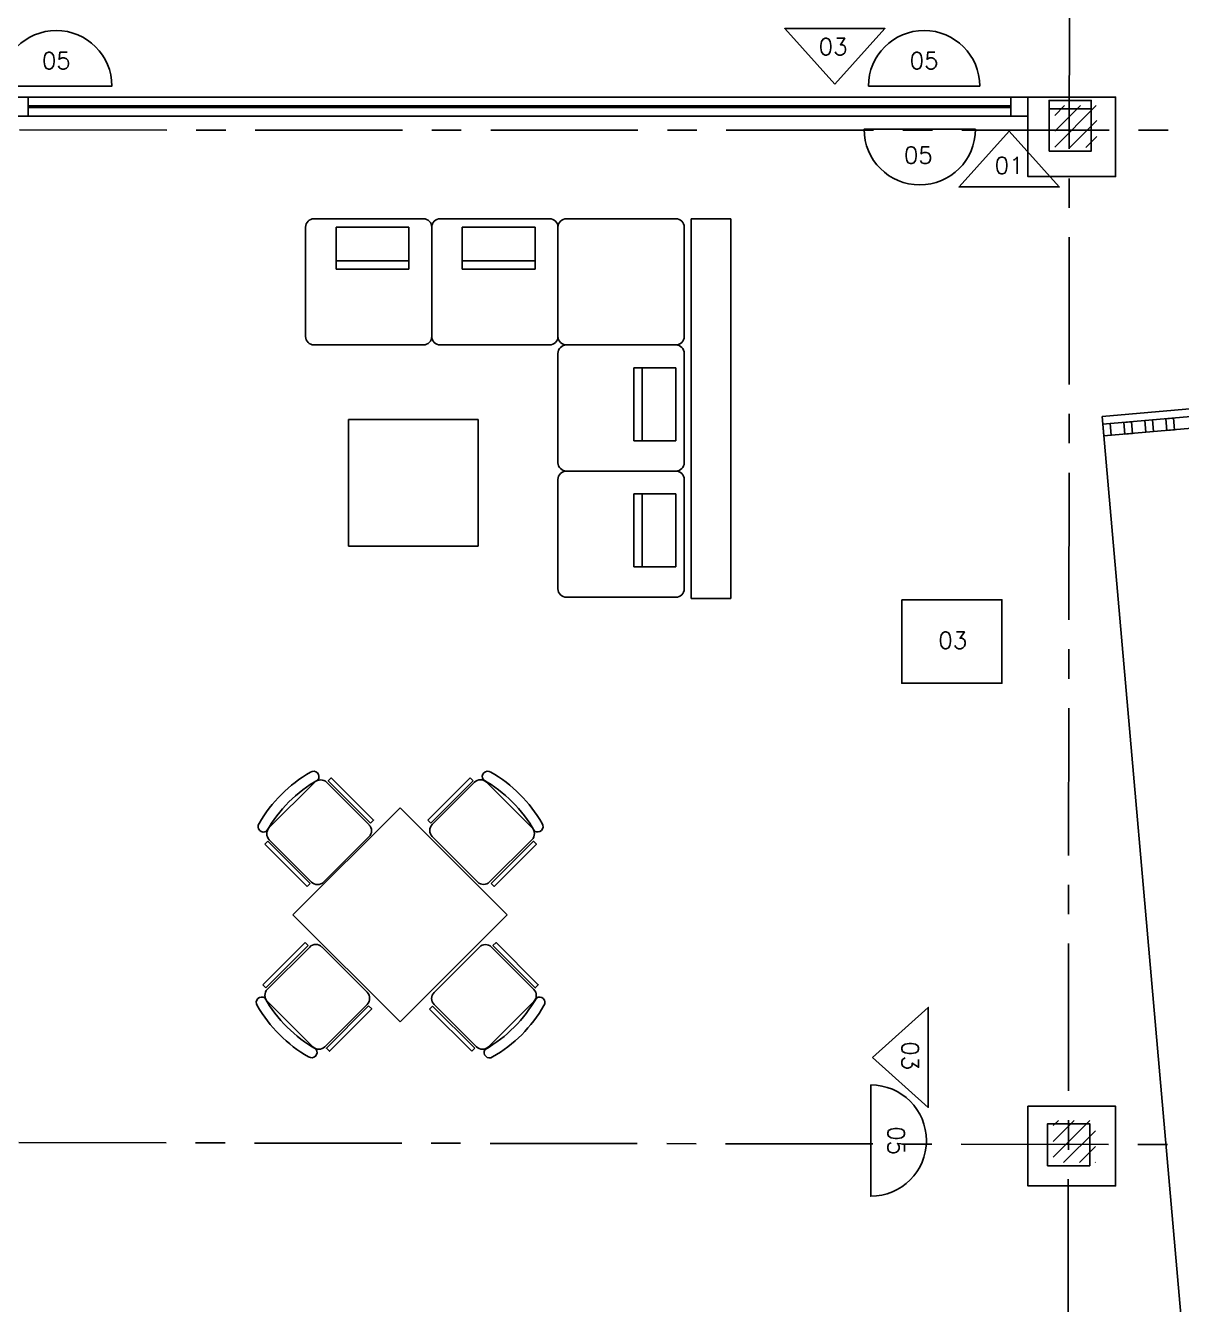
# Model space of a CAD drawing. Extents: x -4 to 325, y -1 to 181.
# Drawn here: x 21.18 to 28.04, y 22.65 to 30.25 of the extents above; entities that cross this region are included whole.
import ezdxf
from ezdxf.enums import TextEntityAlignment as Align

# ---------------------------------------------------------------- set-up
doc = ezdxf.new("R2010")
doc.units = 0
doc.header["$LTSCALE"] = 0.7
doc.header["$MEASUREMENT"] = 0
doc.linetypes.add('REC4_A1-00_PLANTA GENERAL$1$X-BB$0$CENTER', pattern=[2, 1.25, -0.25, 0.25, -0.25])
doc.linetypes.add('X-BB$0$HIDDEN2', pattern=[0.1875, 0.125, -0.0625])
doc.layers.get('0').update_dxf_attribs({"linetype": 'CONTINUOUS'})
for name, color, linetype in [('REC4_A1-00_PLANTA GENERAL$0$PP$0$I-WALL-EXST', 253, 'CONTINUOUS'), ('REC4_A1-00_PLANTA GENERAL$1$BB$0$A-COLS', 251, 'CONTINUOUS'), ('REC4_A1-00_PLANTA GENERAL$1$BB$0$A-GRID', 251, 'REC4_A1-00_PLANTA GENERAL$1$X-BB$0$CENTER'), ('REC4_A1-00_PLANTA GENERAL$1$FN$0$I-FURN-FREE', 1, 'CONTINUOUS'), ('REC4_A1-00_PLANTA GENERAL$1$LAMBRINES', 3, 'CONTINUOUS'), ('REC4_A1-00_PLANTA GENERAL$1$PP$0$I-CANCELERIA', 253, 'CONTINUOUS'), ('REC4_A1-00_PLANTA GENERAL$1$PP$0$I-FLOR-CASE', 253, 'CONTINUOUS'), ('REC4_A1-00_PLANTA GENERAL$1$PP$0$I-GLAZ', 253, 'CONTINUOUS'), ('REC4_A1-00_PLANTA GENERAL$1$PP$0$I-WALL', 253, 'CONTINUOUS')]:
    doc.layers.add(name, color=color, linetype=linetype)
doc.styles.add('REC4_A1-00_PLANTA GENERAL$0$X-FN$0$ARIAL', font='arial.ttf')
doc.styles.add('ROMANS', font='romans.shx', dxfattribs={"width": 0.75})

# ---------------------------------------------------------------- blocks, each defined once
blk = doc.blocks.new('REC4_A1-00_PLANTA GENERAL', base_point=(3911.2412, -3265.1096))
at = {"layer": 'REC4_A1-00_PLANTA GENERAL$1$BB$0$A-GRID'}
h = blk.add_hatch(dxfattribs=at)
h.set_pattern_fill('ANSI31', color=8, scale=0.53)
h.set_pattern_definition([(45, (0.03352, 0.020166), (-0.046845824, 0.046845824), [])])
h.paths.add_polyline_path([(1.5678, 35.8547), (1.2166, 35.8547), (1.2166, 35.4908), (1.5678, 35.4908)])
h.paths.add_polyline_path([(8.0551, 35.8047), (7.7553, 35.8047), (7.7553, 35.5143), (8.0551, 35.5143)])
h.paths.add_polyline_path([(14.5753, 35.809), (14.2754, 35.809), (14.2754, 35.5187), (14.5753, 35.5187)])
h.paths.add_polyline_path([(21.0466, 35.804), (20.7468, 35.804), (20.7468, 35.5137), (21.0466, 35.5137)])
edge = h.paths.add_edge_path()
edge.add_arc((27.4259, 35.604), 0.1568, 0, 360)
h.paths.add_polyline_path([(34.1147, 35.7939), (33.8148, 35.7939), (33.8148, 35.5036), (34.1147, 35.5036)])
h.paths.add_polyline_path([(40.5576, 35.789), (40.2578, 35.789), (40.2578, 35.4986), (40.5576, 35.4986)])
edge = h.paths.add_edge_path()
edge.add_arc((46.9701, 35.6385), 0.2128, 0, 360)
edge = h.paths.add_edge_path()
edge.add_arc((33.9335, 29.5702), 0.1716, 0, 360)
h.paths.add_polyline_path([(1.5768, 29.8317), (1.2256, 29.8317), (1.2256, 29.4678), (1.5768, 29.4678)])
h.paths.add_polyline_path([(8.0508, 29.7868), (7.75, 29.7868), (7.75, 29.4871), (8.0508, 29.4871)])
h.paths.add_polyline_path([(14.3851, 29.7988), (14.2624, 29.7988), (14.2624, 29.4991), (14.3821, 29.4991)])
h.paths.add_polyline_path([(14.5632, 29.7988), (14.3851, 29.7988), (14.3821, 29.4991), (14.5632, 29.4991)])
h.paths.add_polyline_path([(21.1221, 29.5527), (20.7989, 29.5517), (20.7989, 29.3933), (21.1221, 29.3933)])
h.paths.add_polyline_path([(21.1221, 29.8224), (21.0453, 29.8224), (20.7989, 29.8217), (20.7989, 29.5517), (21.1221, 29.5527)])
h.paths.add_polyline_path([(27.542, 29.7729), (27.2913, 29.7729), (27.2913, 29.5231), (27.542, 29.5231)])
h.paths.add_polyline_path([(40.5264, 29.7716), (40.2757, 29.7716), (40.2757, 29.5218), (40.5264, 29.5218)])
h.paths.add_polyline_path([(47.0764, 29.8019), (46.7664, 29.8019), (46.7664, 29.4919), (47.0764, 29.4919)])
h.paths.add_polyline_path([(1.565, 23.8478), (1.2138, 23.8478), (1.2138, 23.4839), (1.565, 23.4839)])
h.paths.add_polyline_path([(7.9956, 23.8084), (7.6948, 23.8084), (7.6948, 23.5086), (7.9956, 23.5086)])
h.paths.add_polyline_path([(14.5958, 23.8058), (14.2249, 23.8067), (14.2249, 23.507), (14.5929, 23.5061)])
h.paths.add_polyline_path([(14.5258, 23.8058), (14.5958, 23.8058), (14.5929, 23.5061), (14.5258, 23.5061)], flags=16)
h.paths.add_polyline_path([(27.5327, 23.7392), (27.282, 23.7392), (27.282, 23.4894), (27.5327, 23.4894)])
edge = h.paths.add_edge_path()
edge.add_arc((33.9155, 23.6003), 0.1566, 0, 360)
h.paths.add_polyline_path([(40.5198, 23.6763), (40.2691, 23.6763), (40.2691, 23.4631), (40.5198, 23.4631)])
h.paths.add_polyline_path([(40.5198, 23.7129), (40.269, 23.7129), (40.269, 23.6763), (40.5198, 23.6763)])
h.paths.add_polyline_path([(47.0605, 23.6763), (46.8098, 23.6763), (46.8098, 23.4498), (47.0605, 23.4498)])
h.paths.add_polyline_path([(47.0605, 23.6997), (46.8098, 23.6997), (46.8098, 23.6763), (47.0605, 23.6763)])
h.paths.add_polyline_path([(1.5458, 17.8473), (1.1946, 17.8473), (1.1946, 17.4834), (1.5458, 17.4834)])
h.paths.add_polyline_path([(8.0633, 17.8071), (7.7625, 17.8071), (7.7625, 17.5074), (8.0633, 17.5074)])
h.paths.add_polyline_path([(14.4343, 17.7919), (14.3217, 17.7919), (14.3217, 17.4921), (14.4285, 17.4921)])
h.paths.add_polyline_path([(14.6226, 17.7919), (14.4343, 17.7919), (14.4285, 17.4921), (14.6226, 17.4921)])
h.paths.add_polyline_path([(27.5235, 17.756), (27.2727, 17.756), (27.2727, 17.5062), (27.5235, 17.5062)])
edge = h.paths.add_edge_path()
edge.add_arc((33.905, 17.5767), 0.1574, 0, 360)
h.paths.add_polyline_path([(40.5132, 17.7384), (40.3113, 17.7384), (40.3113, 17.5259), (40.5132, 17.5259)])
h.paths.add_polyline_path([(40.3113, 17.7384), (40.2625, 17.7384), (40.2625, 17.4886), (40.5132, 17.4886), (40.5132, 17.5259), (40.3113, 17.5259)])
h.paths.add_polyline_path([(47.0683, 17.7542), (46.7674, 17.7542), (46.7674, 17.5259), (47.0683, 17.5259)])
h.paths.add_polyline_path([(47.0683, 17.5259), (46.7674, 17.5259), (46.7674, 17.4544), (47.0683, 17.4544)])
h.paths.add_polyline_path([(1.5739, 11.86), (1.2227, 11.86), (1.2227, 11.4962), (1.5739, 11.4962)])
h.paths.add_polyline_path([(8.0659, 11.8138), (7.765, 11.8138), (7.765, 11.514), (8.0659, 11.514)])
h.paths.add_polyline_path([(14.5258, 11.7988), (14.2249, 11.7988), (14.2249, 11.499), (14.5258, 11.499)])
h.paths.add_polyline_path([(21.0742, 11.6829), (20.7512, 11.6844), (20.7512, 11.4144), (21.0742, 11.4144)])
h.paths.add_polyline_path([(21.0742, 11.7656), (20.7512, 11.7656), (20.7512, 11.6844), (21.0742, 11.6829)])
h.paths.add_polyline_path([(27.5142, 11.7439), (27.2635, 11.7439), (27.2635, 11.4941), (27.5142, 11.4941)])
edge = h.paths.add_edge_path()
edge.add_arc((33.8803, 11.59), 0.1553, 0, 360)
h.paths.add_polyline_path([(40.5065, 11.7154), (40.2558, 11.7154), (40.2558, 11.464), (40.5065, 11.464)])
h.paths.add_polyline_path([(47.0258, 11.6987), (46.775, 11.6987), (46.775, 11.4489), (47.0258, 11.4489)])
h.paths.add_polyline_path([(1.5513, 5.8383), (1.2001, 5.8383), (1.2001, 5.4744), (1.5513, 5.4744)])
h.paths.add_polyline_path([(8.0395, 5.7813), (7.7676, 5.7813), (7.7676, 5.4815), (8.0395, 5.4815)])
h.paths.add_polyline_path([(8.0685, 5.7813), (8.0395, 5.7813), (8.0395, 5.4815), (8.0685, 5.4815)])
h.paths.add_polyline_path([(14.5132, 5.7555), (14.2123, 5.7555), (14.2123, 5.4558), (14.5132, 5.4558)])
h.paths.add_polyline_path([(21.0084, 5.7048), (20.7577, 5.7048), (20.7577, 5.455), (21.0084, 5.455)])
h.paths.add_polyline_path([(27.5299, 5.7035), (27.229, 5.7035), (27.229, 5.4037), (27.5299, 5.4037)])
h.paths.add_polyline_path([(34.0162, 5.6528), (33.7655, 5.6528), (33.7655, 5.403), (34.0162, 5.403)])
h.paths.add_polyline_path([(40.4672, 5.6155), (40.2072, 5.6155), (40.2072, 5.3555), (40.4672, 5.3555)])
edge = h.paths.add_edge_path()
edge.add_arc((46.8827, 5.476), 0.1877, 0, 360)
at = {"layer": 'REC4_A1-00_PLANTA GENERAL$0$PP$0$I-WALL-EXST'}
blk.add_lwpolyline([(27.5726, 27.9238), (33.2508, 28.4216), (34.5537, 13.5593), (28.8755, 13.0615)], close=True, dxfattribs=at)
at = {"layer": 'REC4_A1-00_PLANTA GENERAL$1$BB$0$A-COLS'}
for points in [[(27.2578, 29.5029), (27.5085, 29.5029), (27.5085, 29.7527), (27.2578, 29.7527)], [(27.2485, 23.4693), (27.4992, 23.4693), (27.4992, 23.7191), (27.2485, 23.7191)]]:
    blk.add_lwpolyline(points, close=True, dxfattribs=at)
at = {"layer": 'REC4_A1-00_PLANTA GENERAL$1$BB$0$A-GRID'}
for points in [[(27.3476, -1.2847), (27.3913, 43.0092)], [(-2.6605, 29.6295), (52.8043, 29.6256)], [(-2.6642, 23.6449), (52.8043, 23.5571)]]:
    blk.add_lwpolyline(points, dxfattribs=at)
at = {"layer": 'REC4_A1-00_PLANTA GENERAL$1$FN$0$I-FURN-FREE'}
for p, q in [((22.8394, 29.0498), (22.8394, 28.3998)), ((23.5394, 29.0998), (22.8894, 29.0998)), ((23.4537, 29.0498), (23.0203, 29.0498)), ((23.0203, 28.7998), (23.0203, 29.0498)), ((23.4537, 28.7998), (23.4537, 29.0498)), ((23.5894, 28.3998), (23.5894, 29.0498)), ((23.5894, 28.3998), (23.5894, 29.0498)), ((23.5894, 29.0498), (23.5894, 28.3998)), ((24.2894, 29.0998), (23.6394, 29.0998)), ((24.2037, 29.0498), (23.7703, 29.0498)), ((23.7703, 28.7998), (23.7703, 29.0498)), ((24.2037, 28.7998), (24.2037, 29.0498)), ((24.3394, 28.3998), (24.3394, 29.0498)), ((24.3394, 28.3998), (24.3394, 29.0498)), ((24.3394, 28.3998), (24.3394, 29.0498)), ((24.3894, 29.0998), (25.0394, 29.0998)), ((24.3894, 29.0998), (25.0394, 29.0998)), ((25.0894, 29.0498), (25.0894, 28.3998)), ((25.3657, 29.0993), (25.1306, 29.0993)), ((25.1306, 29.0993), (25.1306, 26.8433)), ((25.3657, 26.8433), (25.3657, 29.0993)), ((23.4537, 28.8498), (23.0203, 28.8498)), ((24.2037, 28.8498), (23.7703, 28.8498)), ((23.4537, 28.7998), (23.0203, 28.7998)), ((24.2037, 28.7998), (23.7703, 28.7998)), ((22.8894, 28.3498), (23.5394, 28.3498)), ((23.6394, 28.3498), (24.2894, 28.3498)), ((24.3394, 27.6498), (24.3394, 28.2998)), ((25.0394, 28.3498), (24.3894, 28.3498)), ((24.3894, 28.3498), (25.0394, 28.3498)), ((24.3894, 28.3498), (25.0394, 28.3498)), ((25.0894, 28.2998), (25.0894, 27.6498)), ((24.7894, 28.2141), (25.0394, 28.2141)), ((24.7894, 28.2141), (24.7894, 27.7807)), ((24.8394, 28.2141), (24.8394, 27.7807)), ((25.0394, 28.2141), (25.0394, 27.7807)), ((23.864, 27.9065), (23.0942, 27.9065)), ((23.0942, 27.9065), (23.0942, 27.1543)), ((23.864, 27.1543), (23.864, 27.9065)), ((24.7894, 27.7807), (25.0394, 27.7807)), ((24.3394, 26.8998), (24.3394, 27.5498)), ((24.3894, 27.5998), (25.0394, 27.5998)), ((24.3894, 27.5998), (25.0394, 27.5998)), ((25.0394, 27.5998), (24.3894, 27.5998)), ((25.0894, 27.5498), (25.0894, 26.8998)), ((24.7894, 27.4641), (25.0394, 27.4641)), ((24.7894, 27.4641), (24.7894, 27.0307)), ((24.8394, 27.4641), (24.8394, 27.0307)), ((25.0394, 27.4641), (25.0394, 27.0307)), ((23.0942, 27.1543), (23.864, 27.1543)), ((24.7894, 27.0307), (25.0394, 27.0307)), ((25.0394, 26.8498), (24.3894, 26.8498)), ((25.1306, 26.8433), (25.3657, 26.8433)), ((23.401, 25.5976), (22.7646, 24.9612)), ((24.0373, 24.9612), (23.401, 25.5976)), ((22.7646, 24.9612), (23.401, 24.3248)), ((23.401, 24.3248), (24.0373, 24.9612))]:
    blk.add_line(p, q, dxfattribs=at)
for points in [[(23.2252, 25.5066), (22.9739, 25.7582), (22.9919, 25.7761), (23.2432, 25.5245), (23.2252, 25.5066)], [(23.5649, 25.5254), (23.8165, 25.7767)], [(23.8165, 25.7767), (23.8344, 25.7588)], [(22.6236, 25.4799), (22.8931, 25.7492)], [(22.9649, 25.7492), (23.2163, 25.4976)], [(23.5829, 25.5074), (23.8344, 25.7588)], [(23.5918, 25.4984), (23.8434, 25.7498)], [(23.9153, 25.7497), (24.1845, 25.4802)], [(23.5649, 25.5254), (23.5829, 25.5074)], [(22.5966, 25.3812), (22.6145, 25.3991)], [(22.8659, 25.1475), (22.6145, 25.3991)], [(22.8748, 25.1565), (22.6235, 25.4081)], [(23.2162, 25.4258), (22.9467, 25.1565)], [(23.8611, 25.1571), (23.5918, 25.4266)], [(24.1845, 25.4084), (23.9329, 25.157)], [(23.9419, 25.148), (24.1935, 25.3994), (24.2114, 25.3814), (23.9599, 25.1301), (23.9419, 25.148)], [(22.8479, 25.1296), (22.5966, 25.3812)], [(22.8479, 25.1296), (22.8659, 25.1475)], [(22.8368, 24.7972), (22.5854, 24.5457)], [(22.8368, 24.7972), (22.8547, 24.7793)], [(23.953, 24.7788), (24.2046, 24.5275), (24.2225, 24.5454), (23.971, 24.7968), (23.953, 24.7788)], [(22.8547, 24.7793), (22.6034, 24.5277)], [(22.8637, 24.7703), (22.6124, 24.5188)], [(23.2051, 24.5011), (22.9356, 24.7704)], [(23.8722, 24.7698), (23.6029, 24.5002)], [(24.1956, 24.5185), (23.9441, 24.7698)], [(22.5854, 24.5457), (22.6034, 24.5277)], [(22.6124, 24.4469), (22.882, 24.1776)], [(22.9538, 24.1777), (23.2051, 24.4292)], [(23.2141, 24.4203), (22.9628, 24.1687), (22.9808, 24.1507), (23.2321, 24.4023), (23.2141, 24.4203)], [(23.576, 24.4014), (23.594, 24.4194)], [(23.594, 24.4194), (23.8456, 24.1681)], [(23.603, 24.4284), (23.8545, 24.1771)], [(23.9264, 24.1771), (24.1957, 24.4466)], [(23.576, 24.4014), (23.8276, 24.1501)], [(23.8276, 24.1501), (23.8456, 24.1681)]]:
    blk.add_lwpolyline(points, dxfattribs=at)
for centre, radius, start, end in [((22.8894, 29.0498), 0.05, 90, 180), ((23.5394, 29.0498), 0.05, 0, 90), ((23.6394, 29.0498), 0.05, 90, 180), ((24.2894, 29.0498), 0.05, 0, 90), ((24.3894, 29.0498), 0.05, 90, 180), ((25.0394, 29.0498), 0.05, 0, 90), ((22.8894, 28.3998), 0.05, 180, 270), ((23.5394, 28.3998), 0.05, 270, 0), ((23.6394, 28.3998), 0.05, 180, 270), ((24.2894, 28.3998), 0.05, 270, 0), ((24.3894, 28.3998), 0.05, 180, 270), ((25.0394, 28.3998), 0.05, 270, 0), ((24.3894, 28.2998), 0.05, 90, 180), ((25.0394, 28.2998), 0.05, 0, 90), ((24.3894, 27.6498), 0.05, 180, 270), ((25.0394, 27.6498), 0.05, 270, 0), ((24.3894, 27.5498), 0.05, 90, 180), ((25.0394, 27.5498), 0.05, 0, 90), ((24.3894, 26.8998), 0.05, 180, 270), ((25.0394, 26.8998), 0.05, 270, 0), ((23.2771, 25.0961), 0.8223, 119.78845, 150.23108), ((22.8869, 25.7829), 0.0322, 325.62422, 124.31984), ((23.9215, 25.7835), 0.0322, 55.53745, 214.4066), ((23.5314, 25.0962), 0.8223, 29.78845, 60.23108), ((23.3215, 25.0507), 0.8223, 119.74191, 150.18455), ((22.929, 25.7133), 0.0508, 44.97202, 134.94405), ((23.8793, 25.7138), 0.0508, 44.94405, 134.97203), ((23.486, 25.0518), 0.8223, 29.74191, 60.18455), ((22.5898, 25.4861), 0.0322, 145.53745, 304.4066), ((22.6595, 25.444), 0.0508, 134.94405, 224.97203), ((23.1803, 25.4617), 0.0508, 315, 44.97202), ((23.6278, 25.4625), 0.0508, 134.97203, 225), ((24.1486, 25.4443), 0.0508, 314.97202, 44.94405), ((24.2183, 25.4864), 0.0322, 235.62422, 34.31984), ((22.9108, 25.1924), 0.0508, 224.97203, 315), ((23.897, 25.193), 0.0508, 225, 314.97202), ((22.8997, 24.7344), 0.0508, 45, 135.02797), ((23.9081, 24.7339), 0.0508, 45.02798, 135), ((22.6483, 24.4828), 0.0508, 135.02797, 225.05595), ((23.1692, 24.4651), 0.0508, 315.02798, 45), ((23.6389, 24.4643), 0.0508, 135, 225.02797), ((24.1597, 24.4826), 0.0508, 315.05595, 45.02798), ((22.5787, 24.4407), 0.0322, 55.5934, 214.46255), ((23.266, 24.8308), 0.8223, 209.76892, 240.21155), ((23.3104, 24.8761), 0.8223, 209.81545, 240.25809), ((23.4972, 24.875), 0.8223, 299.81545, 330.25809), ((23.5425, 24.8306), 0.8223, 299.76892, 330.21155), ((24.2294, 24.4405), 0.0322, 325.68016, 124.37578), ((22.8758, 24.1439), 0.0322, 235.68016, 34.37578), ((22.9179, 24.2136), 0.0508, 225.05595, 315.02798), ((23.8904, 24.213), 0.0508, 225.02797, 315.05595), ((23.9326, 24.1434), 0.0322, 145.5934, 304.46255)]:
    blk.add_arc(centre, radius, start, end, dxfattribs=at)
at = {"layer": 'REC4_A1-00_PLANTA GENERAL$1$LAMBRINES'}
for points in [[(27.132, 29.8239), (27.6527, 29.8239), (27.6527, 29.3507), (27.132, 29.3507)], [(27.132, 23.8233), (27.6527, 23.8233), (27.6527, 23.35), (27.132, 23.35)]]:
    blk.add_lwpolyline(points, close=True, dxfattribs=at)
at = {"layer": 'REC4_A1-00_PLANTA GENERAL$1$PP$0$I-CANCELERIA'}
for points in [[(21.0885, 29.8239), (21.1901, 29.8239), (21.1901, 29.7096), (21.0885, 29.7096)], [(21.1901, 29.7096), (27.0304, 29.7096), (27.0304, 29.8239), (21.1901, 29.8239)], [(27.0304, 29.8239), (27.132, 29.8239), (27.132, 29.7096), (27.0304, 29.7096)]]:
    blk.add_lwpolyline(points, close=True, dxfattribs=at)
at = {"layer": 'REC4_A1-00_PLANTA GENERAL$1$PP$0$I-FLOR-CASE'}
for points in [[(27.5766, 27.8784), (29.6685, 28.0618), (29.6746, 27.9926), (27.5826, 27.8092)], [(27.952, 27.9113), (27.9969, 27.9152), (28.0029, 27.846), (27.958, 27.8421)], [(27.5765, 27.8784), (27.6214, 27.8823), (27.6275, 27.8131), (27.5826, 27.8092)], [(27.7017, 27.8894), (27.7466, 27.8933), (27.7527, 27.8241), (27.7077, 27.8202)], [(27.8268, 27.9003), (27.8717, 27.9043), (27.8778, 27.8351), (27.8329, 27.8311)]]:
    blk.add_lwpolyline(points, close=True, dxfattribs=at)
at = {"layer": 'REC4_A1-00_PLANTA GENERAL$1$PP$0$I-GLAZ'}
for points in [[(22.7653, 29.7712), (22.7653, 29.7622), (21.1901, 29.7622), (21.1901, 29.7712)], [(23.9003, 29.7712), (23.9003, 29.7622), (22.7653, 29.7622), (22.7653, 29.7712)], [(27.0304, 29.7712), (27.0304, 29.7622), (23.9003, 29.7622), (23.9003, 29.7712)]]:
    blk.add_lwpolyline(points, close=True, dxfattribs=at)
at = {"layer": 'REC4_A1-00_PLANTA GENERAL$1$PP$0$I-WALL'}
blk.add_lwpolyline([(27.2578, 29.7527), (27.2578, 29.8032), (27.5085, 29.8032), (27.5085, 29.7527)], dxfattribs=at)
at = {"layer": 'REC4_A1-00_PLANTA GENERAL$1$FN$0$I-FURN-FREE', "style": 'REC4_A1-00_PLANTA GENERAL$0$X-FN$0$ARIAL', "text_generation_flag": 4}
for tag, p, height in [('ITEXT', (44.0612, 35.3807), 0.0358), ('CAPQT', (44.1235, 34.7232), 0.00704), ('CAPMC', (44.1235, 34.7232), 0.00704), ('CAPMG', (44.1235, 34.7232), 0.00704), ('STYLE', (44.1235, 34.7232), 0.0572), ('STYLE', (44.1235, 34.7232), 0.0572), ('CAPPN', (44.1235, 34.7232), 0.0715), ('L3', (44.1235, 34.7232), 0.0715), ('L1', (44.1235, 34.7232), 0.0715), ('L2', (44.1235, 34.7232), 0.0715)]:
    blk.add_attdef(tag, p, '', height=height, dxfattribs=at)
for tag, p, height, rotation in [('ITEXT', (42.9913, 35.0599), 0.0358, 30), ('ITEXT', (45.1482, 35.1235), 0.0358, 330), ('CAPPN', (43.374, 34.5216), 0.0715, 30), ('STYLE', (43.374, 34.5216), 0.0572, 30), ('STYLE', (43.374, 34.5216), 0.0572, 30), ('CAPMG', (43.374, 34.5216), 0.00704, 30), ('CAPMC', (43.374, 34.5216), 0.00704, 30), ('CAPQT', (43.374, 34.5216), 0.00704, 30), ('L1', (43.374, 34.5216), 0.0715, 30), ('L2', (43.374, 34.5216), 0.0715, 30), ('L3', (43.374, 34.5216), 0.0715, 30), ('STYLE', (44.8734, 34.523), 0.0572, 330), ('STYLE', (44.8734, 34.523), 0.0572, 330), ('CAPMC', (44.8734, 34.523), 0.00704, 330), ('CAPMG', (44.8734, 34.523), 0.00704, 330), ('CAPQT', (44.8734, 34.523), 0.00704, 330), ('L1', (44.8734, 34.523), 0.0715, 330), ('L3', (44.8734, 34.523), 0.0715, 330), ('L2', (44.8734, 34.523), 0.0715, 330), ('CAPPN', (44.8734, 34.523), 0.0715, 330), ('ITEXT', (42.2251, 34.2472), 0.0358, 60), ('ITEXT', (45.9609, 34.3573), 0.0358, 300), ('CAPPN', (42.8256, 33.9723), 0.0715, 60), ('STYLE', (42.8256, 33.9723), 0.0572, 60), ('STYLE', (42.8256, 33.9723), 0.0572, 60), ('L1', (42.8256, 33.9723), 0.0715, 60), ('L2', (42.8256, 33.9723), 0.0715, 60), ('CAPMG', (42.8256, 33.9723), 0.00704, 60), ('CAPMC', (42.8256, 33.9723), 0.00704, 60), ('CAPQT', (42.8256, 33.9723), 0.00704, 60), ('L3', (42.8256, 33.9723), 0.0715, 60), ('L1', (45.4227, 33.9746), 0.0715, 300), ('L3', (45.4227, 33.9746), 0.0715, 300), ('L2', (45.4227, 33.9746), 0.0715, 300), ('CAPPN', (45.4227, 33.9746), 0.0715, 300), ('STYLE', (45.4227, 33.9746), 0.0572, 300), ('STYLE', (45.4227, 33.9746), 0.0572, 300), ('CAPMC', (45.4227, 33.9746), 0.00704, 300), ('CAPMG', (45.4227, 33.9746), 0.00704, 300), ('CAPQT', (45.4227, 33.9746), 0.00704, 300), ('CAPPN', (42.6254, 33.2225), 0.0715, 90), ('STYLE', (42.6254, 33.2225), 0.0572, 90), ('STYLE', (42.6254, 33.2225), 0.0572, 90), ('L3', (42.6254, 33.2225), 0.0715, 90), ('L1', (42.6254, 33.2225), 0.0715, 90), ('L2', (42.6254, 33.2225), 0.0715, 90), ('ITEXT', (41.9679, 33.1602), 0.0358, 90), ('CAPQT', (42.6254, 33.2225), 0.00704, 90), ('CAPMG', (42.6254, 33.2225), 0.00704, 90), ('CAPMC', (42.6254, 33.2225), 0.00704, 90), ('ITEXT', (46.2817, 33.2874), 0.0358, 270), ('CAPPN', (45.6242, 33.2251), 0.0715, 270), ('L3', (45.6242, 33.2251), 0.0715, 270), ('L2', (45.6242, 33.2251), 0.0715, 270), ('L1', (45.6242, 33.2251), 0.0715, 270), ('STYLE', (45.6242, 33.2251), 0.0572, 270), ('STYLE', (45.6242, 33.2251), 0.0572, 270), ('CAPMC', (45.6242, 33.2251), 0.00704, 270), ('CAPMG', (45.6242, 33.2251), 0.00704, 270), ('CAPQT', (45.6242, 33.2251), 0.00704, 270), ('CAPPN', (42.8269, 32.4729), 0.0715, 120), ('STYLE', (42.8269, 32.4729), 0.0572, 120), ('STYLE', (42.8269, 32.4729), 0.0572, 120), ('L1', (42.8269, 32.4729), 0.0715, 120), ('L2', (42.8269, 32.4729), 0.0715, 120), ('L3', (42.8269, 32.4729), 0.0715, 120), ('CAPMG', (42.8269, 32.4729), 0.00704, 120), ('CAPMC', (42.8269, 32.4729), 0.00704, 120), ('CAPQT', (42.8269, 32.4729), 0.00704, 120), ('CAPPN', (45.424, 32.4752), 0.0715, 240), ('STYLE', (45.424, 32.4752), 0.0572, 240), ('STYLE', (45.424, 32.4752), 0.0572, 240), ('L2', (45.424, 32.4752), 0.0715, 240), ('L3', (45.424, 32.4752), 0.0715, 240), ('L1', (45.424, 32.4752), 0.0715, 240), ('CAPMG', (45.424, 32.4752), 0.00704, 240), ('CAPQT', (45.424, 32.4752), 0.00704, 240), ('CAPMC', (45.424, 32.4752), 0.00704, 240), ('ITEXT', (42.2887, 32.0903), 0.0358, 120), ('ITEXT', (46.0245, 32.2004), 0.0358, 240), ('CAPPN', (43.3762, 31.9246), 0.0715, 150), ('STYLE', (43.3762, 31.9246), 0.0572, 150), ('STYLE', (43.3762, 31.9246), 0.0572, 150), ('L1', (43.3762, 31.9246), 0.0715, 150), ('L2', (43.3762, 31.9246), 0.0715, 150), ('L3', (43.3762, 31.9246), 0.0715, 150), ('CAPMG', (43.3762, 31.9246), 0.00704, 150), ('CAPMC', (43.3762, 31.9246), 0.00704, 150), ('CAPQT', (43.3762, 31.9246), 0.00704, 150), ('CAPPN', (44.8757, 31.9259), 0.0715, 210), ('STYLE', (44.8757, 31.9259), 0.0572, 210), ('STYLE', (44.8757, 31.9259), 0.0572, 210), ('L2', (44.8757, 31.9259), 0.0715, 210), ('L3', (44.8757, 31.9259), 0.0715, 210), ('L1', (44.8757, 31.9259), 0.0715, 210), ('CAPMG', (44.8757, 31.9259), 0.00704, 210), ('CAPMC', (44.8757, 31.9259), 0.00704, 210), ('CAPQT', (44.8757, 31.9259), 0.00704, 210), ('CAPPN', (44.1261, 31.7244), 0.0715, 180), ('STYLE', (44.1261, 31.7244), 0.0572, 180), ('STYLE', (44.1261, 31.7244), 0.0572, 180), ('L3', (44.1261, 31.7244), 0.0715, 180), ('L1', (44.1261, 31.7244), 0.0715, 180), ('L2', (44.1261, 31.7244), 0.0715, 180), ('CAPMG', (44.1261, 31.7244), 0.00704, 180), ('CAPMC', (44.1261, 31.7244), 0.00704, 180), ('CAPQT', (44.1261, 31.7244), 0.00704, 180), ('ITEXT', (43.1014, 31.3241), 0.0358, 150), ('ITEXT', (45.2583, 31.3876), 0.0358, 210), ('ITEXT', (44.1884, 31.0669), 0.0358, 180)]:
    blk.add_attdef(tag, p, '', height=height, rotation=rotation, dxfattribs=at)
for tag, p, height, width in [('ITEXT', (44.1112, 34.7804), 0.0286, 0.75), ('PSUT1', (44.1235, 34.7232), 0.0572, 0.65), ('PSUT2', (44.1235, 34.7232), 0.0572, 0.65), ('PSUT3', (44.1235, 34.7232), 0.0572, 0.65)]:
    blk.add_attdef(tag, p, '', height=height, dxfattribs=dict(at, width=width))
for tag, p, height, rotation, width in [('ITEXT', (43.3348, 34.565), 0.0286, 30, 0.75), ('PSUT1', (43.374, 34.5216), 0.0572, 30, 0.65), ('PSUT2', (43.374, 34.5216), 0.0572, 30, 0.65), ('PSUT3', (43.374, 34.5216), 0.0572, 30, 0.65), ('PSUT1', (44.8734, 34.523), 0.0572, 330, 0.65), ('PSUT2', (44.8734, 34.523), 0.0572, 330, 0.65), ('PSUT3', (44.8734, 34.523), 0.0572, 330, 0.65), ('ITEXT', (44.8914, 34.5786), 0.0286, 330, 0.75), ('PSUT1', (42.8256, 33.9723), 0.0572, 60, 0.65), ('PSUT2', (42.8256, 33.9723), 0.0572, 60, 0.65), ('PSUT3', (42.8256, 33.9723), 0.0572, 60, 0.65), ('ITEXT', (42.77, 33.9903), 0.0286, 60, 0.75), ('ITEXT', (45.4661, 34.0138), 0.0286, 300, 0.75), ('PSUT1', (45.4227, 33.9746), 0.0572, 300, 0.65), ('PSUT2', (45.4227, 33.9746), 0.0572, 300, 0.65), ('PSUT3', (45.4227, 33.9746), 0.0572, 300, 0.65), ('PSUT3', (42.6254, 33.2225), 0.0572, 90, 0.65), ('PSUT1', (42.6254, 33.2225), 0.0572, 90, 0.65), ('PSUT2', (42.6254, 33.2225), 0.0572, 90, 0.65), ('ITEXT', (42.5682, 33.2102), 0.0286, 90, 0.75), ('ITEXT', (45.6814, 33.2373), 0.0286, 270, 0.75), ('PSUT1', (45.6242, 33.2251), 0.0572, 270, 0.65), ('PSUT2', (45.6242, 33.2251), 0.0572, 270, 0.65), ('PSUT3', (45.6242, 33.2251), 0.0572, 270, 0.65), ('PSUT2', (42.8269, 32.4729), 0.0572, 120, 0.65), ('PSUT1', (42.8269, 32.4729), 0.0572, 120, 0.65), ('PSUT3', (42.8269, 32.4729), 0.0572, 120, 0.65), ('ITEXT', (42.7835, 32.4337), 0.0286, 120, 0.75), ('PSUT2', (45.424, 32.4752), 0.0572, 240, 0.65), ('PSUT3', (45.424, 32.4752), 0.0572, 240, 0.65), ('PSUT1', (45.424, 32.4752), 0.0572, 240, 0.65), ('ITEXT', (45.4797, 32.4572), 0.0286, 240, 0.75), ('PSUT1', (43.3762, 31.9246), 0.0572, 150, 0.65), ('PSUT2', (43.3762, 31.9246), 0.0572, 150, 0.65), ('PSUT3', (43.3762, 31.9246), 0.0572, 150, 0.65), ('ITEXT', (43.3583, 31.8689), 0.0286, 150, 0.75), ('PSUT2', (44.8757, 31.9259), 0.0572, 210, 0.65), ('PSUT3', (44.8757, 31.9259), 0.0572, 210, 0.65), ('PSUT1', (44.8757, 31.9259), 0.0572, 210, 0.65), ('ITEXT', (44.9149, 31.8825), 0.0286, 210, 0.75), ('PSUT3', (44.1261, 31.7244), 0.0572, 180, 0.65), ('PSUT1', (44.1261, 31.7244), 0.0572, 180, 0.65), ('PSUT2', (44.1261, 31.7244), 0.0572, 180, 0.65), ('ITEXT', (44.1384, 31.6672), 0.0286, 180, 0.75)]:
    blk.add_attdef(tag, p, '', height=height, rotation=rotation, dxfattribs=dict(at, width=width))

msp = doc.modelspace()

# ---------------------------------------------------------------- block references
at = {"linetype": 'X-BB$0$HIDDEN2'}
msp.add_blockref('REC4_A1-00_PLANTA GENERAL', (3911.2412, -3265.1096), dxfattribs=at)

# ---------------------------------------------------------------- next in the draw order: linework, layer by layer
for points in [[(21.0269, 29.8885), (21.6885, 29.8885, 1)], [(26.1843, 29.8885), (26.8459, 29.8885, 1)], [(26.8201, 29.632), (26.1585, 29.632, 1)], [(26.1979, 23.9502), (26.1979, 23.2886, 1)]]:
    msp.add_lwpolyline(points, format="xyb", close=True)
for points in [[(25.9842, 29.8998), (26.2817, 30.2306), (25.6866, 30.2306), (25.9842, 29.8998)], [(27.0202, 29.6207), (26.7226, 29.2899), (27.3177, 29.2899), (27.0202, 29.6207)], [(26.2092, 24.1138), (26.54, 23.8162), (26.54, 24.4113), (26.2092, 24.1138)]]:
    msp.add_lwpolyline(points)
at = {"elevation": 0}
msp.add_lwpolyline([(26.3822, 26.8348), (26.9773, 26.8348), (26.9773, 26.3386), (26.3822, 26.3386)], close=True, dxfattribs=at)

# ---------------------------------------------------------------- next in the draw order: texts
at = {"color": 7, "ltscale": 0.01, "style": 'ROMANS'}
for s, p in [('03', (25.8887, 30.1232)), ('05', (21.2721, 30.04)), ('05', (26.4294, 30.04)), ('05', (26.3949, 29.4783)), ('01', (26.9346, 29.417)), ('03', (26.5999, 26.5939, 0))]:
    msp.add_text(s, height=0.1, dxfattribs=at).set_placement(p, align=Align.MIDDLE_LEFT)
for s, p in [('03', (26.4326, 24.2092)), ('05', (26.3494, 23.705))]:
    msp.add_text(s, height=0.1, rotation=270, dxfattribs=at).set_placement(p, align=Align.MIDDLE_LEFT)

doc.saveas('drawing.dxf')
